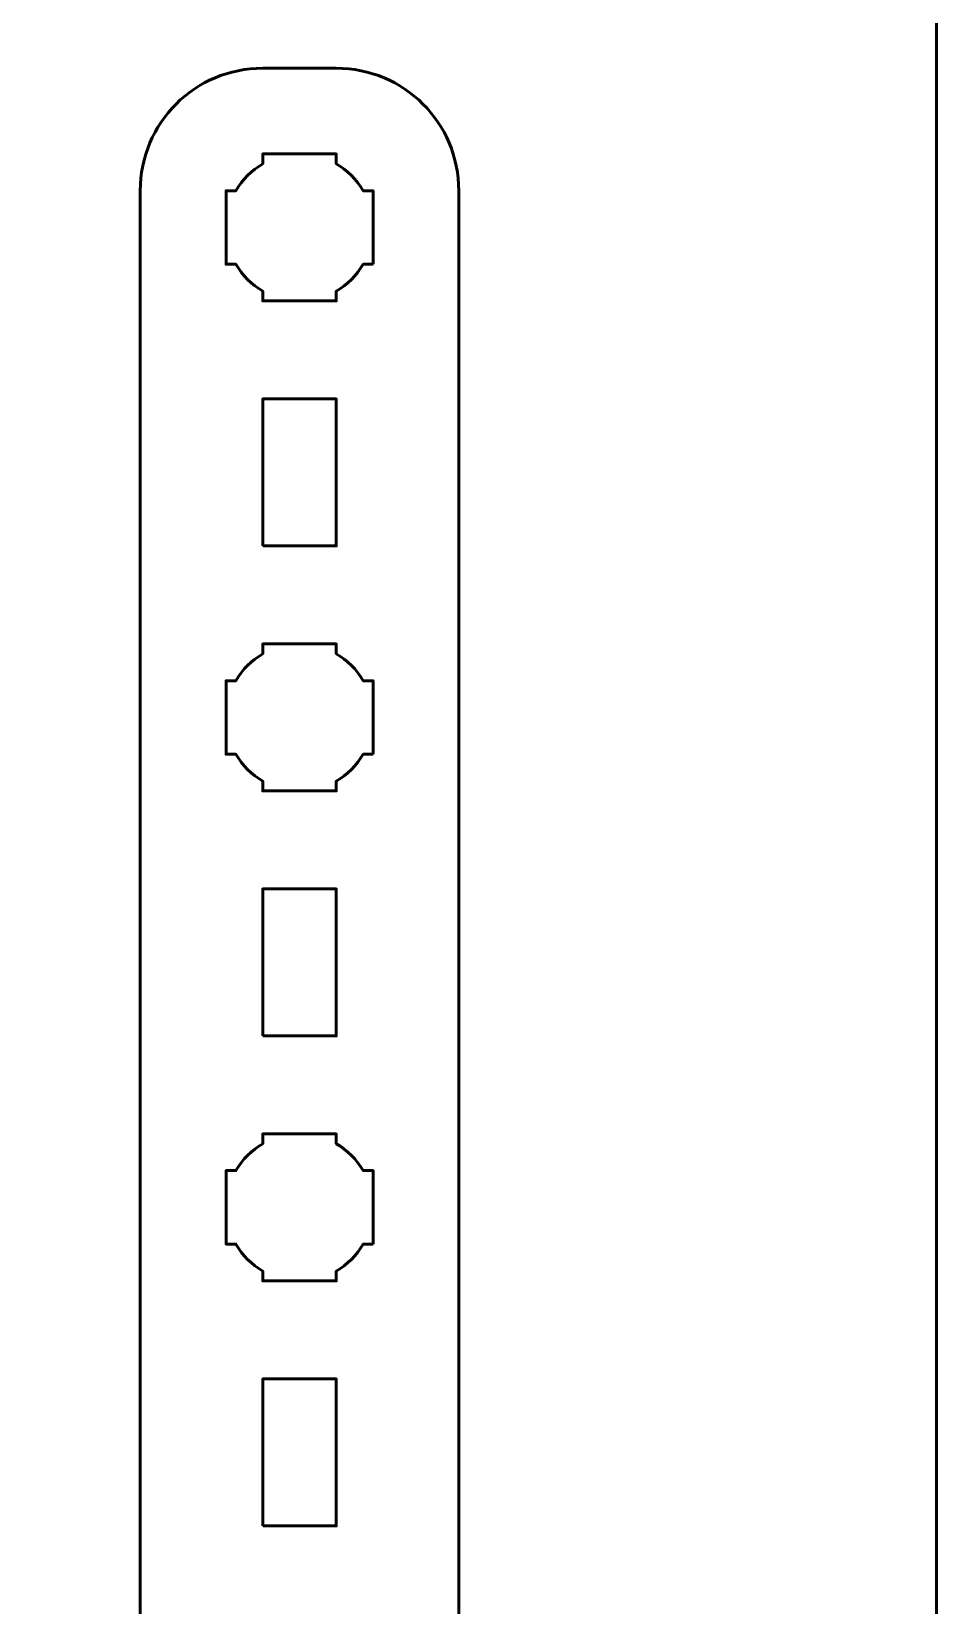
# Model space of a CAD drawing. Header units: centimetres. Extents: x -21 to 0, y -29.7 to 0.
# Drawn here: x -3.69 to 0, y -22.52 to -16.1 of the extents above; entities that cross this region are included whole.
import ezdxf

# ---------------------------------------------------------------- set-up
doc = ezdxf.new("R2010")
doc.units = ezdxf.units.CM
doc.header["$MEASUREMENT"] = 0
doc.layers.add('Layer 1', color=7, linetype='Continuous')

msp = doc.modelspace()

# ---------------------------------------------------------------- linework, layer by layer
at = {"layer": 'Layer 1', "color": 1, "lineweight": 53}
msp.add_open_spline([(-21.00003, -29.19995), (-21.00003, -29.19995), (-21.00003, -0.49992), (-21.00003, -0.49992), (-21.00003, -0.49992), (-21.00003, -0.22295), (-20.77694, 0.00004), (-20.49994, 0.00004), (-20.49994, 0.00004), (-20.49994, 0.00004), (-0.50008, 0.00004), (-0.50008, 0.00004), (-0.50008, 0.00004), (-0.22294, 0.00004), (0.00002, -0.22295), (0.00002, -0.49992), (0.00002, -0.49992), (0.00002, -0.49992), (0.00002, -29.19995), (0.00002, -29.19995), (0.00002, -29.19995), (0.00002, -29.47695), (-0.22294, -29.70004), (-0.50008, -29.70004), (-0.50008, -29.70004), (-0.50008, -29.70004), (-20.49994, -29.70004), (-20.49994, -29.70004), (-20.49994, -29.70004), (-20.77694, -29.70004), (-21.00003, -29.47695), (-21.00003, -29.19995)], degree=3, knots=[0, 0, 0, 0, 0.125, 0.125, 0.125, 0.125, 0.25, 0.25, 0.25, 0.25, 0.375, 0.375, 0.375, 0.375, 0.5, 0.5, 0.5, 0.5, 0.625, 0.625, 0.625, 0.625, 0.75, 0.75, 0.75, 0.75, 0.875, 0.875, 0.875, 0.875, 1, 1, 1, 1], dxfattribs=at)
at = {"layer": 'Layer 1', "color": 3, "lineweight": 53}
msp.add_open_spline([(-3.25002, -23.0499), (-3.25002, -23.0499), (-3.25002, -16.74993), (-3.25002, -16.74993), (-3.25002, -16.74993), (-3.25002, -16.47296), (-3.02693, -16.24997), (-2.74993, -16.24997), (-2.74993, -16.24997), (-2.74993, -16.24997), (-2.44992, -16.24997), (-2.44992, -16.24997), (-2.44992, -16.24997), (-2.17296, -16.24997), (-1.95, -16.47296), (-1.95, -16.74993), (-1.95, -16.74993), (-1.95, -16.74993), (-1.95, -23.0499), (-1.95, -23.0499), (-1.95, -23.0499), (-1.95, -23.3269), (-2.17296, -23.54999), (-2.44992, -23.54999), (-2.44992, -23.54999), (-2.44992, -23.54999), (-2.74993, -23.54999), (-2.74993, -23.54999), (-2.74993, -23.54999), (-3.02693, -23.54999), (-3.25002, -23.3269), (-3.25002, -23.0499)], degree=3, knots=[0, 0, 0, 0, 0.125, 0.125, 0.125, 0.125, 0.25, 0.25, 0.25, 0.25, 0.375, 0.375, 0.375, 0.375, 0.5, 0.5, 0.5, 0.5, 0.625, 0.625, 0.625, 0.625, 0.75, 0.75, 0.75, 0.75, 0.875, 0.875, 0.875, 0.875, 1, 1, 1, 1], dxfattribs=at)
at = {"layer": 'Layer 1', "lineweight": 53}
for points, knots in [([(-2.29999, -17.04993), (-2.29999, -17.04993), (-2.3401, -17.04993), (-2.3401, -17.04993), (-2.3401, -17.04993), (-2.36642, -17.09555), (-2.40445, -17.13343), (-2.44992, -17.15975), (-2.44992, -17.15975), (-2.44992, -17.15975), (-2.44992, -17.2), (-2.44992, -17.2), (-2.44992, -17.2), (-2.44992, -17.2), (-2.6, -17.2), (-2.6, -17.2), (-2.6, -17.2), (-2.6, -17.2), (-2.74993, -17.2), (-2.74993, -17.2), (-2.74993, -17.2), (-2.74993, -17.2), (-2.74993, -17.15975), (-2.74993, -17.15975), (-2.74993, -17.15975), (-2.79554, -17.13343), (-2.83346, -17.09555), (-2.85978, -17.04993), (-2.85978, -17.04993), (-2.85978, -17.04993), (-2.9, -17.04993), (-2.9, -17.04993), (-2.9, -17.04993), (-2.9, -17.04993), (-2.9, -16.9), (-2.9, -16.9), (-2.9, -16.9), (-2.9, -16.9), (-2.9, -16.74993), (-2.9, -16.74993), (-2.9, -16.74993), (-2.9, -16.74993), (-2.85978, -16.74993), (-2.85978, -16.74993), (-2.85978, -16.74993), (-2.83346, -16.70446), (-2.79554, -16.66643), (-2.74993, -16.64011), (-2.74993, -16.64011), (-2.74993, -16.64011), (-2.74993, -16.6), (-2.74993, -16.6), (-2.74993, -16.6), (-2.74993, -16.6), (-2.6, -16.6), (-2.6, -16.6), (-2.6, -16.6), (-2.6, -16.6), (-2.44992, -16.6), (-2.44992, -16.6), (-2.44992, -16.6), (-2.44992, -16.6), (-2.44992, -16.64011), (-2.44992, -16.64011), (-2.44992, -16.64011), (-2.40445, -16.66643), (-2.36642, -16.70446), (-2.3401, -16.74993), (-2.3401, -16.74993), (-2.3401, -16.74993), (-2.29999, -16.74993), (-2.29999, -16.74993), (-2.29999, -16.74993), (-2.29999, -16.74993), (-2.29999, -16.9), (-2.29999, -16.9), (-2.29999, -16.9), (-2.29999, -16.9), (-2.29999, -17.04993), (-2.29999, -17.04993)], [0, 0, 0, 0, 0.05, 0.05, 0.05, 0.05, 0.1, 0.1, 0.1, 0.1, 0.15, 0.15, 0.15, 0.15, 0.2, 0.2, 0.2, 0.2, 0.25, 0.25, 0.25, 0.25, 0.3, 0.3, 0.3, 0.3, 0.35, 0.35, 0.35, 0.35, 0.4, 0.4, 0.4, 0.4, 0.45, 0.45, 0.45, 0.45, 0.5, 0.5, 0.5, 0.5, 0.55, 0.55, 0.55, 0.55, 0.6, 0.6, 0.6, 0.6, 0.65, 0.65, 0.65, 0.65, 0.7, 0.7, 0.7, 0.7, 0.75, 0.75, 0.75, 0.75, 0.8, 0.8, 0.8, 0.8, 0.85, 0.85, 0.85, 0.85, 0.9, 0.9, 0.9, 0.9, 0.95, 0.95, 0.95, 0.95, 1, 1, 1, 1]), ([(-2.74993, -18.19992), (-2.74993, -18.19992), (-2.74993, -17.59991), (-2.74993, -17.59991), (-2.74993, -17.59991), (-2.74993, -17.59991), (-2.44992, -17.59991), (-2.44992, -17.59991), (-2.44992, -17.59991), (-2.44992, -17.59991), (-2.44992, -18.19992), (-2.44992, -18.19992), (-2.44992, -18.19992), (-2.44992, -18.19992), (-2.74993, -18.19992), (-2.74993, -18.19992)], [0, 0, 0, 0, 0.25, 0.25, 0.25, 0.25, 0.5, 0.5, 0.5, 0.5, 0.75, 0.75, 0.75, 0.75, 1, 1, 1, 1]), ([(-2.29999, -19.05004), (-2.29999, -19.05004), (-2.3401, -19.05004), (-2.3401, -19.05004), (-2.3401, -19.05004), (-2.36642, -19.09551), (-2.40445, -19.1334), (-2.44992, -19.15986), (-2.44992, -19.15986), (-2.44992, -19.15986), (-2.44992, -19.19997), (-2.44992, -19.19997), (-2.44992, -19.19997), (-2.44992, -19.19997), (-2.6, -19.19997), (-2.6, -19.19997), (-2.6, -19.19997), (-2.6, -19.19997), (-2.74993, -19.19997), (-2.74993, -19.19997), (-2.74993, -19.19997), (-2.74993, -19.19997), (-2.74993, -19.15986), (-2.74993, -19.15986), (-2.74993, -19.15986), (-2.79554, -19.1334), (-2.83346, -19.09551), (-2.85978, -19.05004), (-2.85978, -19.05004), (-2.85978, -19.05004), (-2.9, -19.05004), (-2.9, -19.05004), (-2.9, -19.05004), (-2.9, -19.05004), (-2.9, -18.89997), (-2.9, -18.89997), (-2.9, -18.89997), (-2.9, -18.89997), (-2.9, -18.75004), (-2.9, -18.75004), (-2.9, -18.75004), (-2.9, -18.75004), (-2.85978, -18.75004), (-2.85978, -18.75004), (-2.85978, -18.75004), (-2.83346, -18.70442), (-2.79554, -18.6665), (-2.74993, -18.64018), (-2.74993, -18.64018), (-2.74993, -18.64018), (-2.74993, -18.59997), (-2.74993, -18.59997), (-2.74993, -18.59997), (-2.74993, -18.59997), (-2.6, -18.59997), (-2.6, -18.59997), (-2.6, -18.59997), (-2.6, -18.59997), (-2.44992, -18.59997), (-2.44992, -18.59997), (-2.44992, -18.59997), (-2.44992, -18.59997), (-2.44992, -18.64018), (-2.44992, -18.64018), (-2.44992, -18.64018), (-2.40445, -18.6665), (-2.36642, -18.70442), (-2.3401, -18.75004), (-2.3401, -18.75004), (-2.3401, -18.75004), (-2.29999, -18.75004), (-2.29999, -18.75004), (-2.29999, -18.75004), (-2.29999, -18.75004), (-2.29999, -18.89997), (-2.29999, -18.89997), (-2.29999, -18.89997), (-2.29999, -18.89997), (-2.29999, -19.05004), (-2.29999, -19.05004)], [0, 0, 0, 0, 0.05, 0.05, 0.05, 0.05, 0.1, 0.1, 0.1, 0.1, 0.15, 0.15, 0.15, 0.15, 0.2, 0.2, 0.2, 0.2, 0.25, 0.25, 0.25, 0.25, 0.3, 0.3, 0.3, 0.3, 0.35, 0.35, 0.35, 0.35, 0.4, 0.4, 0.4, 0.4, 0.45, 0.45, 0.45, 0.45, 0.5, 0.5, 0.5, 0.5, 0.55, 0.55, 0.55, 0.55, 0.6, 0.6, 0.6, 0.6, 0.65, 0.65, 0.65, 0.65, 0.7, 0.7, 0.7, 0.7, 0.75, 0.75, 0.75, 0.75, 0.8, 0.8, 0.8, 0.8, 0.85, 0.85, 0.85, 0.85, 0.9, 0.9, 0.9, 0.9, 0.95, 0.95, 0.95, 0.95, 1, 1, 1, 1]), ([(-2.74993, -20.19998), (-2.74993, -20.19998), (-2.74993, -19.59999), (-2.74993, -19.59999), (-2.74993, -19.59999), (-2.74993, -19.59999), (-2.44992, -19.59999), (-2.44992, -19.59999), (-2.44992, -19.59999), (-2.44992, -19.59999), (-2.44992, -20.19998), (-2.44992, -20.19998), (-2.44992, -20.19998), (-2.44992, -20.19998), (-2.74993, -20.19998), (-2.74993, -20.19998)], [0, 0, 0, 0, 0.25, 0.25, 0.25, 0.25, 0.5, 0.5, 0.5, 0.5, 0.75, 0.75, 0.75, 0.75, 1, 1, 1, 1]), ([(-2.29999, -21.04996), (-2.29999, -21.04996), (-2.3401, -21.04996), (-2.3401, -21.04996), (-2.3401, -21.04996), (-2.36642, -21.09544), (-2.40445, -21.13347), (-2.44992, -21.15978), (-2.44992, -21.15978), (-2.44992, -21.15978), (-2.44992, -21.19989), (-2.44992, -21.19989), (-2.44992, -21.19989), (-2.44992, -21.19989), (-2.6, -21.19989), (-2.6, -21.19989), (-2.6, -21.19989), (-2.6, -21.19989), (-2.74993, -21.19989), (-2.74993, -21.19989), (-2.74993, -21.19989), (-2.74993, -21.19989), (-2.74993, -21.15978), (-2.74993, -21.15978), (-2.74993, -21.15978), (-2.79554, -21.13347), (-2.83346, -21.09544), (-2.85978, -21.04996), (-2.85978, -21.04996), (-2.85978, -21.04996), (-2.9, -21.04996), (-2.9, -21.04996), (-2.9, -21.04996), (-2.9, -21.04996), (-2.9, -20.89989), (-2.9, -20.89989), (-2.9, -20.89989), (-2.9, -20.89989), (-2.9, -20.74996), (-2.9, -20.74996), (-2.9, -20.74996), (-2.9, -20.74996), (-2.85978, -20.74996), (-2.85978, -20.74996), (-2.85978, -20.74996), (-2.83346, -20.70449), (-2.79554, -20.66646), (-2.74993, -20.64014), (-2.74993, -20.64014), (-2.74993, -20.64014), (-2.74993, -20.59989), (-2.74993, -20.59989), (-2.74993, -20.59989), (-2.74993, -20.59989), (-2.6, -20.59989), (-2.6, -20.59989), (-2.6, -20.59989), (-2.6, -20.59989), (-2.44992, -20.59989), (-2.44992, -20.59989), (-2.44992, -20.59989), (-2.44992, -20.59989), (-2.44992, -20.64014), (-2.44992, -20.64014), (-2.44992, -20.64014), (-2.40445, -20.66646), (-2.36642, -20.70449), (-2.3401, -20.74996), (-2.3401, -20.74996), (-2.3401, -20.74996), (-2.29999, -20.74996), (-2.29999, -20.74996), (-2.29999, -20.74996), (-2.29999, -20.74996), (-2.29999, -20.89989), (-2.29999, -20.89989), (-2.29999, -20.89989), (-2.29999, -20.89989), (-2.29999, -21.04996), (-2.29999, -21.04996)], [0, 0, 0, 0, 0.05, 0.05, 0.05, 0.05, 0.1, 0.1, 0.1, 0.1, 0.15, 0.15, 0.15, 0.15, 0.2, 0.2, 0.2, 0.2, 0.25, 0.25, 0.25, 0.25, 0.3, 0.3, 0.3, 0.3, 0.35, 0.35, 0.35, 0.35, 0.4, 0.4, 0.4, 0.4, 0.45, 0.45, 0.45, 0.45, 0.5, 0.5, 0.5, 0.5, 0.55, 0.55, 0.55, 0.55, 0.6, 0.6, 0.6, 0.6, 0.65, 0.65, 0.65, 0.65, 0.7, 0.7, 0.7, 0.7, 0.75, 0.75, 0.75, 0.75, 0.8, 0.8, 0.8, 0.8, 0.85, 0.85, 0.85, 0.85, 0.9, 0.9, 0.9, 0.9, 0.95, 0.95, 0.95, 0.95, 1, 1, 1, 1]), ([(-2.74993, -22.19995), (-2.74993, -22.19995), (-2.74993, -21.59994), (-2.74993, -21.59994), (-2.74993, -21.59994), (-2.74993, -21.59994), (-2.44992, -21.59994), (-2.44992, -21.59994), (-2.44992, -21.59994), (-2.44992, -21.59994), (-2.44992, -22.19995), (-2.44992, -22.19995), (-2.44992, -22.19995), (-2.44992, -22.19995), (-2.74993, -22.19995), (-2.74993, -22.19995)], [0, 0, 0, 0, 0.25, 0.25, 0.25, 0.25, 0.5, 0.5, 0.5, 0.5, 0.75, 0.75, 0.75, 0.75, 1, 1, 1, 1])]:
    msp.add_open_spline(points, degree=3, knots=knots, dxfattribs=at)

doc.saveas('drawing.dxf')
